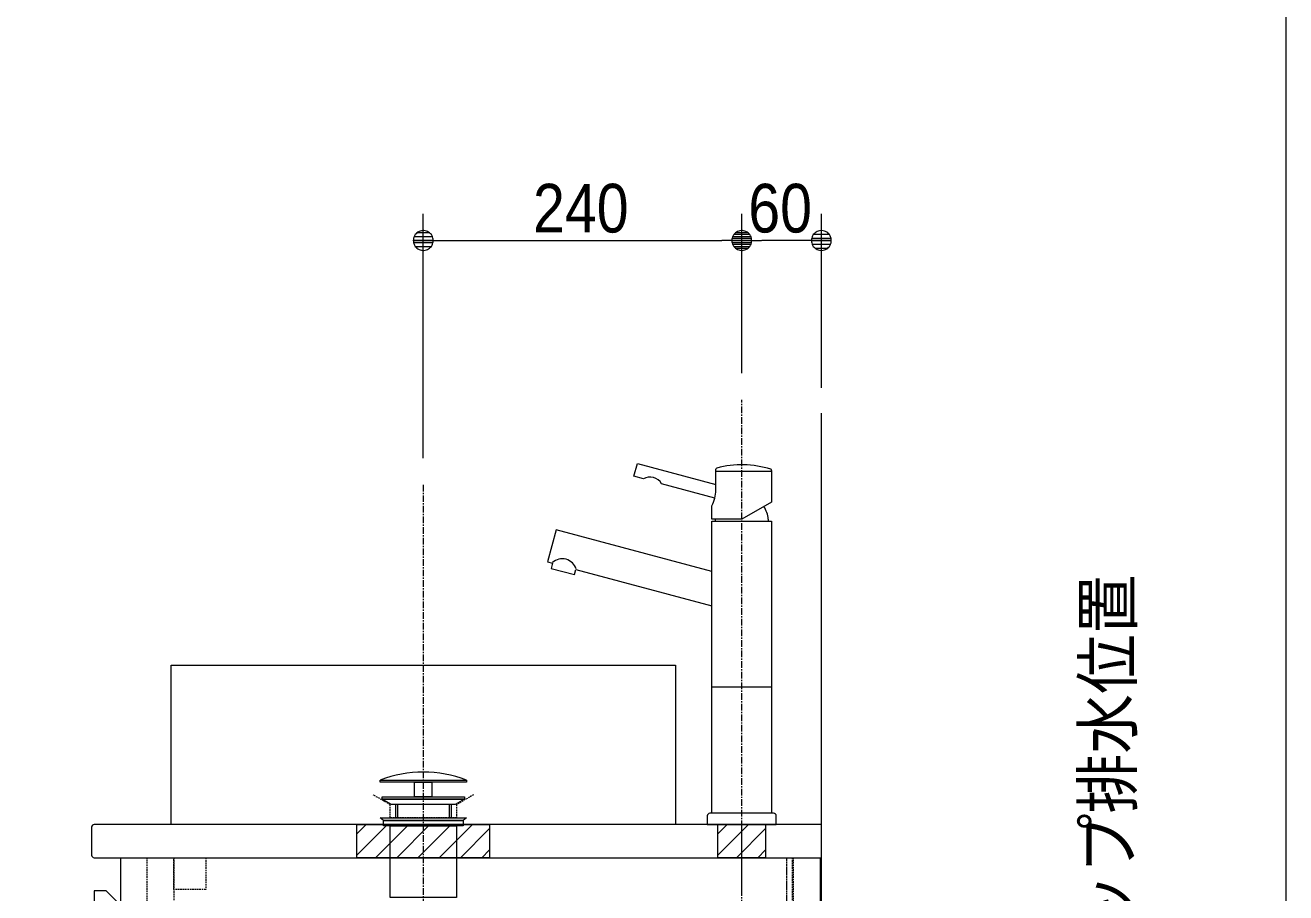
# Model space of a CAD drawing. Units: millimetres, scale not verified. Extents: x -6062 to 6062, y -3045 to 3045.
# Drawn here: x -3872 to -2922, y -1431 to -778 of the extents above; entities that cross this region are included whole.
import ezdxf
from ezdxf.enums import TextEntityAlignment as Align

# ---------------------------------------------------------------- set-up
doc = ezdxf.new("R2010")
doc.units = ezdxf.units.MM
doc.header["$LTSCALE"] = 20
doc.linetypes.add('CHAIN1', pattern=[8, 5, -1, 1, -1])
doc.linetypes.add('DASHED1', pattern=[1.8, 1.2, -0.6])
for name, color, linetype, lineweight in [('0-0_1図面枠', 7, 'Continuous', 9), ('0-1_5ボウル・キャビネット', 7, 'Continuous', 9), ('0-2_2寸法-1', 7, 'Continuous', 9), ('0-3_0', 7, 'Continuous', 9), ('0-4_2寸法-2', 7, 'Continuous', 9), ('0-5_4給排水', 7, 'Continuous', 9)]:
    doc.layers.add(name, color=color, linetype=linetype, lineweight=lineweight)
doc.styles.add('ＭＳ Ｐゴシック', font='')
doc.styles.get('ＭＳ Ｐゴシック').set_extended_font_data('MS PGothic')

# ---------------------------------------------------------------- blocks, each defined once
blk = doc.blocks.new('グループ-4')
at = {"layer": '0-0_1図面枠'}
blk.add_line((-22700, 41000), (-22700, -48600), dxfattribs=at)
blk = doc.blocks.new('グループ-13')
at = {"layer": '0-1_5ボウル・キャビネット'}
blk.add_line((-40700, -27640), (-40700, -28060), dxfattribs=at)
blk.add_lwpolyline([(-40660, -28100), (-29700, -28100), (-29700, -27600), (-40660, -27600)], dxfattribs=at)
for points in [[(-40260, -28100), (-29720, -28100), (-29720, -41400), (-40260, -41400)], [(-40660, -40520), (-40580, -40600), (-40300, -40600), (-40300, -28780), (-40480, -28600), (-40660, -28600)]]:
    blk.add_lwpolyline(points, close=True, dxfattribs=at)
for centre, start, end in [((-40660, -27640), 90, 180), ((-40660, -28060), 180, 270)]:
    blk.add_arc(centre, 40, start, end, dxfattribs=at)
blk = doc.blocks.new('グループ-14')
at = {"layer": '0-1_5ボウル・キャビネット', "linetype": 'DASHED1'}
for p, q in [((-30220, -41400), (-30220, -28100)), ((-30120, -41400), (-30120, -28100)), ((-37920, -39600), (-30920, -39600))]:
    blk.add_line(p, q, dxfattribs=at)
for points in [[(-39860, -28100), (-39460, -28100), (-39460, -29700), (-39860, -29700)], [(-39460, -28100), (-38980, -28100), (-38980, -28580), (-39460, -28580)], [(-30220, -28100), (-30140, -28100), (-30140, -41360), (-30220, -41360)], [(-39900, -29475), (-40040, -29475), (-40040, -29235), (-39900, -29235), (-39900, -29115), (-40340, -29115), (-40340, -29595), (-39900, -29595)], [(-40040, -29235), (-39910, -29235), (-39910, -29475), (-40040, -29475)], [(-30120, -29100), (-29760, -29100), (-29760, -30700), (-30120, -30700)], [(-30120, -36600), (-29760, -36600), (-29760, -38200), (-30120, -38200)], [(-40260, -39600), (-37920, -39600), (-37920, -39280), (-38220, -39280), (-38220, -39200), (-40260, -39200)], [(-38210, -39200), (-30630, -39200), (-30630, -39280), (-38210, -39280)], [(-30620, -39280), (-30920, -39280), (-30920, -39600), (-30220, -39600), (-30220, -39200), (-30620, -39200)], [(-30120, -39200), (-29760, -39200), (-29760, -41360), (-30120, -41360)], [(-39900, -40065), (-40040, -40065), (-40040, -39825), (-39900, -39825), (-39900, -39705), (-40340, -39705), (-40340, -40185), (-39900, -40185)], [(-39660, -39600), (-39260, -39600), (-39260, -41360), (-39620, -41360), (-39660, -41320)], [(-39260, -39600), (-38780, -39600), (-38780, -40080), (-39260, -40080)], [(-40040, -39825), (-39910, -39825), (-39910, -40065), (-40040, -40065)]]:
    blk.add_lwpolyline(points, close=True, dxfattribs=at)
blk = doc.blocks.new('グループ-16')
at = {"layer": '0-1_5ボウル・キャビネット'}
blk.add_lwpolyline([(-41700, -41400), (-29700, -41400), (-29700, -21400)], dxfattribs=at)
for name in ['グループ-13', 'グループ-14']:
    blk.add_blockref(name, (0, 0), dxfattribs=at)
blk = doc.blocks.new('グループ-18')
at = {"layer": '0-5_4給排水', "linetype": 'CHAIN1'}
blk.add_line((-35700, -22480), (-35700, -33760), dxfattribs=at)
at = {"layer": '0-5_4給排水'}
for p, q in [((-36120, -27300), (-36120, -27500)), ((-36090, -27300), (-36090, -27500)), ((-35310, -27300), (-35310, -27500)), ((-35280, -27300), (-35280, -27500))]:
    blk.add_line(p, q, dxfattribs=at)
for points in [[(-36350, -26930), (-35050, -26930), (-35050, -26960), (-36350, -26960)], [(-35830, -26960), (-35570, -26960), (-35570, -27180), (-35830, -27180)], [(-36320, -27180), (-35080, -27180), (-35080, -27220), (-36320, -27220)], [(-36181.3, -27300), (-36320, -27220), (-35080, -27220), (-35220.2, -27300)], [(-36300, -27540), (-36350, -27500), (-35050, -27500), (-35100, -27540)], [(-36300, -27540), (-35100, -27540), (-35100, -27620), (-36300, -27620)], [(-36200, -27620), (-35200, -27620), (-35200, -28700), (-36200, -28700)]]:
    blk.add_lwpolyline(points, close=True, dxfattribs=at)
blk.add_arc((-35700, -28630.4), 1820.4, 69.08018, 110.91982, dxfattribs=at)
blk = doc.blocks.new('_Dot')
at = {"layer": '0-3_0'}
for p, q in [((-10, 0), (-20, 0)), ((9.78, 2), (-9.78, 2)), ((7.99, 6), (-7.99, 6)), ((9.16, -3.98), (-9.16, -3.98)), ((6, -7.98), (-6, -7.98))]:
    blk.add_line(p, q, dxfattribs=at)
for points in [[(10, 0), (9.92, 1.25), (9.69, 2.49), (9.3, 3.68), (8.76, 4.82), (8.09, 5.88), (7.29, 6.85), (6.37, 7.71), (5.36, 8.44), (4.26, 9.05), (3.09, 9.51), (1.87, 9.82), (0.63, 9.98), (-0.63, 9.98), (-1.87, 9.82), (-3.09, 9.51), (-4.26, 9.05), (-5.36, 8.44), (-6.37, 7.71), (-7.29, 6.85), (-8.09, 5.88), (-8.76, 4.82), (-9.3, 3.68), (-9.69, 2.49), (-9.92, 1.25), (-10, 0), (0, 0)], [(-10, 0), (-9.92, -1.25), (-9.69, -2.49), (-9.3, -3.68), (-8.76, -4.82), (-8.09, -5.88), (-7.29, -6.85), (-6.37, -7.71), (-5.36, -8.44), (-4.26, -9.05), (-3.09, -9.51), (-1.87, -9.82), (-0.63, -9.98), (0.63, -9.98), (1.87, -9.82), (3.09, -9.51), (4.26, -9.05), (5.36, -8.44), (6.37, -7.71), (7.29, -6.85), (8.09, -5.88), (8.76, -4.82), (9.3, -3.68), (9.69, -2.49), (9.92, -1.25), (10, 0), (0, 0)]]:
    blk.add_lwpolyline(points, close=True, dxfattribs=at)
blk = doc.blocks.new('グループ-47')
at = {"layer": '0-5_4給排水', "linetype": 'CHAIN1'}
blk.add_line((-30900, -28600), (-30900, -21200), dxfattribs=at)
at = {"layer": '0-5_4給排水'}
for p, q in [((-31290, -22560), (-31290, -22247.6)), ((-30450, -22280), (-31290, -22280)), ((-31304.7, -22680.3), (-32107.5, -22465.2)), ((-31300, -23000), (-31300, -23030)), ((-30500, -23000), (-30500, -23030)), ((-30450, -25530), (-31350, -25530)), ((-30420, -27430), (-31380, -27430))]:
    blk.add_line(p, q, dxfattribs=at)
for points in [[(-32383.3, -22391.2), (-32525.3, -22353.2), (-32473.6, -22160), (-31290, -22477.1)], [(-30450, -22264.7), (-30450, -22740.2), (-30900, -23000), (-31350, -23000), (-31350, -22797.5)], [(-31350, -23788.9), (-33697.9, -23159.7), (-33827.3, -23642.7), (-33750.1, -23663.4), (-33770.8, -23740.7), (-33423, -23833.8), (-33402.3, -23756.6), (-31350, -24306.5)], [(-31420, -27470), (-31420, -27600), (-30380, -27600), (-30380, -27470)]]:
    blk.add_lwpolyline(points, dxfattribs=at)
blk.add_lwpolyline([(-30450, -27430), (-31350, -27430), (-31350, -23030), (-30450, -23030)], close=True, dxfattribs=at)
at = {"layer": '0-5_4給排水', "linetype": 'CHAIN1'}
blk.add_lwpolyline([(-30900, -30804.3), (-30900, -30582.9), (-30900, -29954.9), (-30900, -27600)], dxfattribs=at)
at = {"layer": '0-5_4給排水'}
for centre, radius, start, end in [((-31270, -22247.6), 20, 104.66559, 180), ((-30900, -23661.4), 1481.4, 72.88847, 104.66559), ((-32281.6, -22563.5), 200, 29.43838, 120.56162), ((-30470, -22264.7), 20, 0, 72.88847), ((-31790, -22560), 500, 331.64236, 0), ((-30900, -23030), 401.1, 4.28915, 33.65535), ((-33604.7, -23816.2), 220, 17.79717, 132.20283), ((-31380, -27470), 40, 90, 180), ((-30420, -27470), 40, 0, 90)]:
    blk.add_arc(centre, radius, start, end, dxfattribs=at)
blk = doc.blocks.new('グループ-55')
at = {"layer": '0-1_5ボウル・キャビネット'}
blk.add_lwpolyline([(-39500, -25200), (-31900, -25200), (-31900, -27600), (-39500, -27600)], close=True, dxfattribs=at)
at = {"layer": '0-1_5ボウル・キャビネット', "linetype": 'DASHED1'}
blk.add_lwpolyline([(-34942.1, -27151.1), (-35200, -27300), (-35200, -27500), (-36200, -27500), (-36200, -27300), (-36457.9, -27151.1)], dxfattribs=at)

msp = doc.modelspace()

# ---------------------------------------------------------------- linework, layer by layer
at = {"layer": '0-1_5ボウル・キャビネット'}
for p, q in [((-3622.5, -1387), (-3615.5, -1380)), ((-3622.5, -1403), (-3599.5, -1380)), ((-3608.5, -1405), (-3583.5, -1380)), ((-3592.5, -1405), (-3567.5, -1380)), ((-3576.5, -1405), (-3551.5, -1380)), ((-3560.5, -1405), (-3535.5, -1380)), ((-3544.5, -1405), (-3522.5, -1383)), ((-3350.5, -1387), (-3343.5, -1380)), ((-3350.5, -1403), (-3327.5, -1380)), ((-3336.5, -1405), (-3314.5, -1383)), ((-3528.5, -1405), (-3522.5, -1399)), ((-3320.5, -1405), (-3314.5, -1399))]:
    msp.add_line(p, q, dxfattribs=at)
for points in [[(-3622.5, -1405), (-3622.5, -1380), (-3522.5, -1380), (-3522.5, -1405)], [(-3350.5, -1405), (-3350.5, -1380), (-3314.5, -1380), (-3314.5, -1405)]]:
    msp.add_lwpolyline(points, close=True, dxfattribs=at)
at = {"layer": '0-1_5ボウル・キャビネット', "linetype": 'DASHED1'}
for points in [[(-3622.5, -1405), (-3622.5, -1380), (-3522.5, -1380), (-3522.5, -1405)], [(-3350.5, -1405), (-3350.5, -1380), (-3314.5, -1380), (-3314.5, -1405)]]:
    msp.add_lwpolyline(points, dxfattribs=at)
at = {"layer": '0-2_2寸法-1'}
for p, q in [((-3572.5, -1104), (-3572.5, -920)), ((-3332.5, -1040), (-3332.5, -920)), ((-3332.5, -1040), (-3332.5, -920)), ((-3272.5, -1051), (-3272.5, -920)), ((-3557.49, -940), (-3347.51, -940)), ((-3287.51, -940), (-3317.49, -940))]:
    msp.add_line(p, q, dxfattribs=at)

# ---------------------------------------------------------------- block references
at = {"layer": '0-0_1図面枠', "xscale": 0.05, "yscale": 0.05}
msp.add_blockref('グループ-4', (-1787.5, 0), dxfattribs=at)
at = {"layer": '0-1_5ボウル・キャビネット', "xscale": 0.05, "yscale": 0.05}
for name in ['グループ-16', 'グループ-55']:
    msp.add_blockref(name, (-1787.5, 0), dxfattribs=at)
at = {"layer": '0-2_2寸法-1', "xscale": 0.7503418, "yscale": 0.7503418, "rotation": 180}
for p in [(-3572.5, -940), (-3332.5, -940)]:
    msp.add_blockref('_Dot', p, dxfattribs=at)
at = {"layer": '0-2_2寸法-1', "xscale": 0.7503418, "yscale": 0.7503418}
for p in [(-3332.5, -940), (-3272.5, -940)]:
    msp.add_blockref('_Dot', p, dxfattribs=at)
at = {"layer": '0-5_4給排水', "xscale": 0.05, "yscale": 0.05}
for name in ['グループ-47', 'グループ-18']:
    msp.add_blockref(name, (-1787.5, 0), dxfattribs=at)

# ---------------------------------------------------------------- texts
at = {"layer": '0-2_2寸法-1', "style": 'ＭＳ Ｐゴシック', "width": 0.9}
for s, p in [('240', (-3489.78, -944.96)), ('60', (-3327.58, -944.96))]:
    msp.add_text(s, height=36.66, dxfattribs=at).set_placement(p, align=Align.BOTTOM_LEFT)
at = {"layer": '0-4_2寸法-2', "style": 'ＭＳ Ｐゴシック', "width": 0.9}
msp.add_text('Pトラップ排水位置', height=36.66, rotation=90, dxfattribs=at).set_placement((-3027.48, -1580.42), align=Align.BOTTOM_LEFT)

doc.saveas('drawing.dxf')
